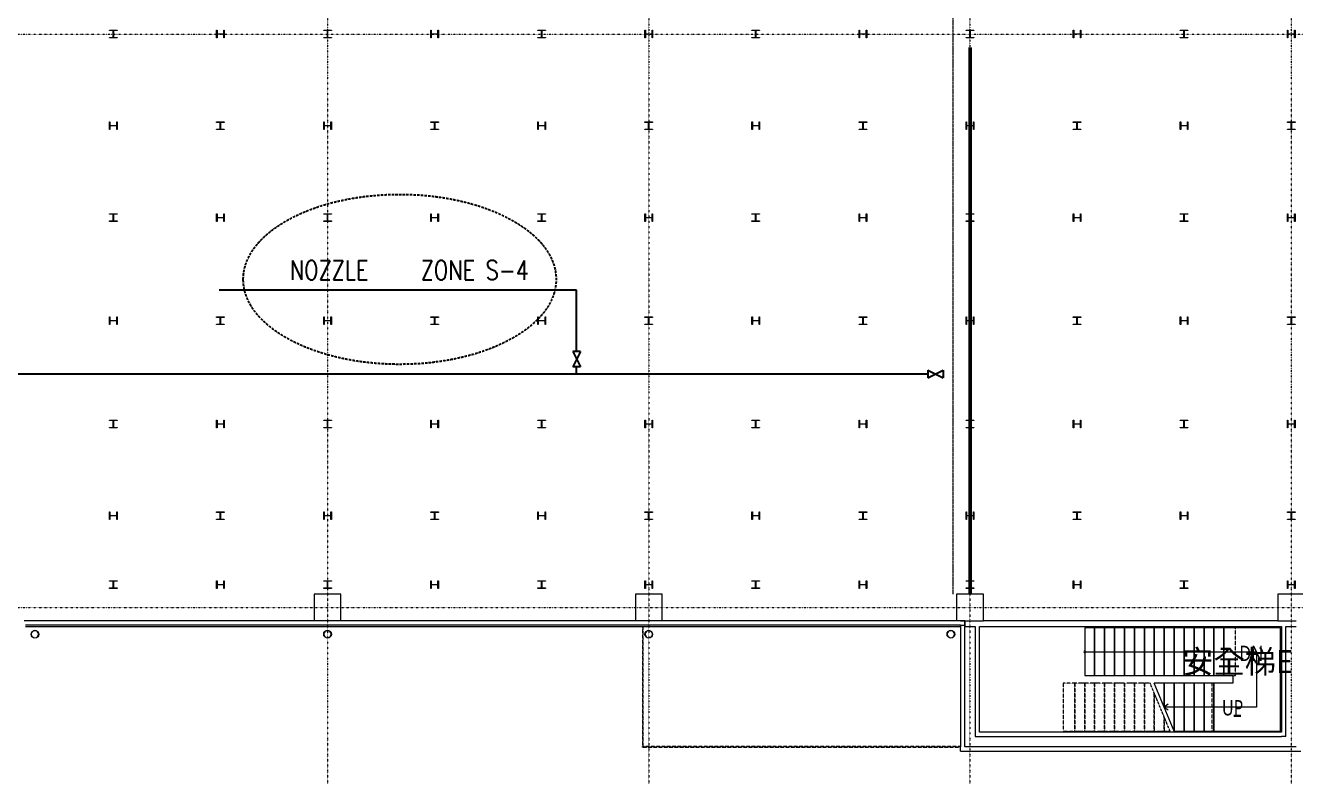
# Model space of a CAD drawing. Extents: x -32000 to 362567, y -29000 to 144214.
# Drawn here: x 151700 to 184915, y -4422 to 15225 of the extents above; entities that cross this region are included whole.
import ezdxf
from ezdxf.enums import TextEntityAlignment as Align

# ---------------------------------------------------------------- set-up
doc = ezdxf.new("R2010")
doc.units = 0
doc.header["$LTSCALE"] = 10
for name, pattern in [('H12PL25$0$HIDDEN', [0.4, 0.3, -0.1]), ('H12PL25$0$JJP_三點線', [0.9, 0.3, -0.15, 0, -0.15, 0, -0.15, 0, -0.15]), ('H12PL25$0$JJP_虛線(退縮線、投影線、地下室範圍、非屬本工程、圖面分區)', [0.45, 0.3, -0.15]), ('H12PL25$0$虛線', [0.846667, 0.423333, -0.423333]), ('XFM1P20-HI FOG-200K$0$HIDDEN', [9.525, 6.35, -3.175])]:
    doc.linetypes.add(name, pattern=pattern)
for name, color, linetype in [('H12PL25$0$A-OBJE-MEP', 252, 'Continuous'), ('H12PL25$0$A-STRS', 252, 'Continuous'), ('H12PL25$0$A-TEXT', 252, 'Continuous'), ('H12PL25$0$A-WALL-EX', 252, 'Continuous'), ('H12PL25$0$A-WALL-IN', 252, 'Continuous'), ('H12PL25$0$A-ZONE', 252, 'Continuous'), ('H12PL25$0$S-COL', 252, 'Continuous'), ('H12PL25$0$S-GRID', 252, 'Continuous'), ('XFDP20$0$A-W-P3_(50K)', 2, 'Continuous'), ('XFM1P20-HI FOG-200K$0$M-CWTR-TEXT', 4, 'Continuous'), ('XFM1P20-HI FOG-200K$0$M-PIPE-CHWR20', 110, 'Continuous'), ('XFM1P20-HI FOG-200K$0$M-PIPE-FITTING', 2, 'Continuous')]:
    doc.layers.add(name, color=color, linetype=linetype)
doc.styles.add('H12PL25$0$Standard', font='', dxfattribs={"width": 0.8})
doc.styles.add('XFM1P20-HI FOG-200K$0$12P7-XCM2P10$0$AA-TXT', font='simplex.shx', dxfattribs={"bigfont": 'china.shx'})
doc.styles.get('H12PL25$0$Standard').set_extended_font_data('Microsoft JhengHei')

# ---------------------------------------------------------------- blocks, each defined once
blk = doc.blocks.new('XFDP20')
at = {"layer": 'XFDP20$0$A-W-P3_(50K)', "ltscale": 0.5}
for p, q in [((176375, 14650), (176375, 350)), ((176425, 14650), (176425, 350))]:
    blk.add_line(p, q, dxfattribs=at)
blk = doc.blocks.new('H12PL25')
at = {"layer": 'H12PL25$0$A-OBJE-MEP', "lineweight": 0, "flags": 128}
for points in [[(152045, -700, 1), (151855, -700, 1)], [(159695, -700, 1), (159505, -700, 1)], [(168095, -700, 1), (167905, -700, 1)], [(175995, -700, 1), (175805, -700, 1)]]:
    blk.add_lwpolyline(points, format="xyb", close=True, dxfattribs=at)
at = {"layer": 'H12PL25$0$A-OBJE-MEP', "lineweight": 0}
for centre in [(151950, -700), (159600, -700), (168000, -700), (175900, -700)]:
    blk.add_circle(centre, 100, dxfattribs=at)
at = {"layer": 'H12PL25$0$A-STRS', "lineweight": 0}
for p, q in [((179400, -530), (179400, -1780)), ((183040, -530), (179400, -530)), ((179400, -530), (179400, -1780)), ((179660, -530), (179400, -530)), ((179660, -530), (179660, -1780)), ((179660, -1780), (179660, -530)), ((179660, -530), (179660, -1780)), ((179920, -530), (179660, -530)), ((179920, -530), (179920, -1780)), ((179920, -1780), (179920, -530)), ((179920, -530), (179920, -1780)), ((180180, -530), (179920, -530)), ((180180, -530), (180180, -1780)), ((180180, -1780), (180180, -530)), ((180180, -530), (180180, -1780)), ((180440, -530), (180180, -530)), ((180440, -530), (180440, -1780)), ((180440, -1780), (180440, -530)), ((180440, -530), (180440, -1780)), ((180700, -530), (180440, -530)), ((180700, -530), (180700, -1780)), ((180700, -1780), (180700, -530)), ((180700, -530), (180700, -1780)), ((180960, -530), (180700, -530)), ((180960, -530), (180960, -1780)), ((180960, -1780), (180960, -530)), ((180960, -530), (180960, -1780)), ((181220, -530), (180960, -530)), ((181220, -530), (181220, -1780)), ((181220, -1780), (181220, -530)), ((181220, -530), (181220, -1780)), ((181480, -530), (181220, -530)), ((181480, -530), (181480, -1780)), ((181480, -1780), (181480, -530)), ((181480, -530), (181480, -1780)), ((181740, -530), (181480, -530)), ((181740, -530), (181740, -1780)), ((181740, -1780), (181740, -530)), ((181740, -530), (181740, -1780)), ((182000, -530), (181740, -530)), ((182000, -530), (182000, -1780)), ((182000, -1780), (182000, -530)), ((182000, -530), (182000, -1780)), ((182260, -530), (182000, -530)), ((182260, -530), (182260, -1780)), ((182260, -1780), (182260, -530)), ((182260, -530), (182260, -1780)), ((182520, -530), (182260, -530)), ((182520, -530), (182520, -1780)), ((182520, -1780), (182520, -530)), ((182520, -530), (182520, -1780)), ((182780, -530), (182520, -530)), ((182780, -530), (182780, -1780)), ((182780, -1780), (182780, -530)), ((182780, -530), (182780, -1780)), ((183040, -530), (182780, -530)), ((183346.68, -530), (183040, -530)), ((183040, -530), (183040, -1780)), ((183040, -530), (183040, -1780)), ((183040, -530), (183040, -1780)), ((183040, -1780), (183040, -530)), ((184520, -530), (183040, -530)), ((183040, -530), (183040, -1780)), ((184520, -530), (183346.68, -530)), ((184520, -3230), (184520, -530)), ((184520, -3230), (184520, -530)), ((179400, -1155), (179660, -1155)), ((179660, -1155), (183040, -1155)), ((183040, -1155), (183895, -1155)), ((183895, -1155), (183895, -2605)), ((179400, -1780), (183040, -1780)), ((179400, -1780), (179660, -1780)), ((179660, -1780), (179920, -1780)), ((179920, -1780), (180180, -1780)), ((180180, -1780), (180440, -1780)), ((180440, -1780), (180700, -1780)), ((180700, -1780), (180960, -1780)), ((180960, -1780), (181220, -1780)), ((181220, -1780), (181480, -1780)), ((182780, -1980), (181220, -1980)), ((181480, -1980), (181220, -1980)), ((181740, -3230), (181220, -1980)), ((181480, -1780), (181740, -1780)), ((181480, -2605), (181480, -1980)), ((181740, -1980), (181480, -1980)), ((181480, -1980), (181480, -2605)), ((181480, -2605), (181480, -1980)), ((181740, -1780), (182000, -1780)), ((181740, -3230), (181740, -1980)), ((182000, -1980), (181740, -1980)), ((181740, -1980), (181740, -3230)), ((181740, -3230), (181740, -1980)), ((182000, -1780), (182260, -1780)), ((182000, -3230), (182000, -1980)), ((182260, -1980), (182000, -1980)), ((182000, -1980), (182000, -3230)), ((182000, -3230), (182000, -1980)), ((182260, -1780), (182520, -1780)), ((182260, -3230), (182260, -1980)), ((182520, -1980), (182260, -1980)), ((182260, -1980), (182260, -3230)), ((182260, -3230), (182260, -1980)), ((182520, -1780), (182780, -1780)), ((182520, -3230), (182520, -1980)), ((182780, -1980), (182520, -1980)), ((182520, -1980), (182520, -3230)), ((182520, -3230), (182520, -1980)), ((182780, -1780), (183040, -1780)), ((183270, -1980), (182780, -1980)), ((182780, -3230), (182780, -1980)), ((182780, -3230), (182780, -1980)), ((183270, -1980), (182780, -1980)), ((182780, -1980), (182780, -3230)), ((182780, -3230), (182780, -1980)), ((183040, -1780), (183270, -1780)), ((183040, -1780), (183270, -1780)), ((183270, -1780), (183270, -1980)), ((183270, -1780), (183270, -1980)), ((181580, -2530), (181480, -2605)), ((182780, -2605), (181480, -2605)), ((181480, -2605), (181580, -2680)), ((183895, -2605), (182780, -2605)), ((181740, -3230), (182780, -3230)), ((181740, -3230), (182000, -3230)), ((182000, -3230), (182260, -3230)), ((182260, -3230), (182520, -3230)), ((182520, -3230), (182780, -3230)), ((182780, -3230), (184520, -3230)), ((182780, -3230), (184520, -3230))]:
    blk.add_line(p, q, dxfattribs=at)
at = {"layer": 'H12PL25$0$A-STRS', "linetype": 'H12PL25$0$JJP_虛線(退縮線、投影線、地下室範圍、非屬本工程、圖面分區)', "lineweight": 0}
for p, q in [((179664.35, -1780), (179664.35, -530)), ((183346.68, -1780), (183346.68, -530)), ((179140, -1980), (178833.32, -1980)), ((178833.32, -1980), (178833.32, -3230)), ((179140, -3230), (179140, -1980)), ((179400, -1980), (179140, -1980)), ((179140, -1980), (179140, -3230)), ((179400, -3230), (179400, -1980)), ((179660, -1980), (179400, -1980)), ((179400, -1980), (179400, -3230)), ((179400, -3230), (179400, -1980)), ((179660, -3230), (179660, -1980)), ((179920, -1980), (179660, -1980)), ((179660, -1980), (179660, -3230)), ((179660, -3230), (179660, -1980)), ((179920, -3230), (179920, -1980)), ((180180, -1980), (179920, -1980)), ((179920, -1980), (179920, -3230)), ((179920, -3230), (179920, -1980)), ((180180, -3230), (180180, -1980)), ((180440, -1980), (180180, -1980)), ((180180, -1980), (180180, -3230)), ((180180, -3230), (180180, -1980)), ((180440, -3230), (180440, -1980)), ((180700, -1980), (180440, -1980)), ((180440, -1980), (180440, -3230)), ((180440, -3230), (180440, -1980)), ((180700, -3230), (180700, -1980)), ((180960, -1980), (180700, -1980)), ((180700, -1980), (180700, -3230)), ((180700, -3230), (180700, -1980)), ((180960, -3230), (180960, -1980)), ((181111.69, -1980), (180960, -1980)), ((180960, -1980), (180960, -3230)), ((180960, -3230), (180960, -1980)), ((181631.69, -3230), (181111.69, -1980)), ((182733.32, -3230), (182733.32, -1980)), ((183270, -1780), (183346.68, -1780)), ((181220, -3230), (181220, -2240.36)), ((181220, -2240.36), (181220, -3230)), ((181220, -3230), (181220, -2240.36)), ((181480, -3230), (181480, -2865.36)), ((181480, -2865.36), (181480, -3230)), ((181480, -3230), (181480, -2865.36)), ((178833.32, -3230), (179140, -3230)), ((179140, -3230), (179400, -3230)), ((179400, -3230), (179660, -3230)), ((179660, -3230), (179920, -3230)), ((179920, -3230), (180180, -3230)), ((180180, -3230), (180440, -3230)), ((180440, -3230), (180700, -3230)), ((180700, -3230), (180960, -3230)), ((180960, -3230), (181220, -3230)), ((181220, -3230), (181480, -3230)), ((181480, -3230), (181631.69, -3230))]:
    blk.add_line(p, q, dxfattribs=at)
at = {"layer": 'H12PL25$0$A-STRS', "linetype": 'H12PL25$0$虛線', "lineweight": 0}
for p, q in [((181111.69, -1980), (179140, -1980)), ((179140, -3230), (181631.69, -3230))]:
    blk.add_line(p, q, dxfattribs=at)
at = {"layer": 'H12PL25$0$A-STRS', "lineweight": 0, "flags": 128}
blk.add_lwpolyline([(179400, -1180, 1), (179400, -1130, 1)], format="xyb", close=True, dxfattribs=at)
at = {"layer": 'H12PL25$0$A-WALL-EX', "lineweight": 0}
for p, q in [((176150, -465), (151700, -465)), ((176270, -350), (176150, -350)), ((176270, -350), (176150, -350)), ((176150, -465), (176270, -465)), ((176150, -465), (176270, -465)), ((176270, -465), (176270, -350))]:
    blk.add_line(p, q, dxfattribs=at)
at = {"layer": 'H12PL25$0$A-WALL-EX', "lineweight": 0, "flags": 128}
for points in [[(176150, -350), (151665, -350)], [(151700, -500), (167838, -500)], [(151700, -500), (176150, -500)], [(151700, -500), (176150, -500)], [(151700, -500), (176150, -500)], [(176150, -350), (176270, -350)], [(176150, -500), (176150, -465)], [(176150, -465), (176150, -3640)], [(176270, -3640), (176270, -350)], [(176150, -3760), (176150, -3640)], [(184930, -3640), (176270, -3640)], [(176150, -3760), (185050, -3760)]]:
    blk.add_lwpolyline(points, dxfattribs=at)
at = {"layer": 'H12PL25$0$A-WALL-EX', "linetype": 'H12PL25$0$JJP_虛線(退縮線、投影線、地下室範圍、非屬本工程、圖面分區)', "lineweight": 0, "flags": 128}
for points in [[(167838, -500), (167850, -500)], [(167838, -500), (167838, -3638)], [(167850, -3638), (167850, -500)], [(167838, -3650), (167838, -3638)], [(167838, -3650), (176150, -3650)], [(176150, -3638), (167850, -3638)], [(176150, -3650), (176150, -3638)]]:
    blk.add_lwpolyline(points, dxfattribs=at)
at = {"layer": 'H12PL25$0$A-WALL-IN', "lineweight": 0, "flags": 128}
for points in [[(176270, -350), (176270, -500)], [(176270, -500), (176537, -500)], [(176537, -500), (176537, -3372.5)], [(176650, -3259.5), (176650, -500)], [(176650, -500), (184549.5, -500)], [(184450, -350), (176750, -350)], [(184549.5, -500), (184549.5, -3259.5)], [(184662.5, -3372.5), (184662.5, -500)], [(184662.5, -500), (184930, -500)], [(184549.5, -3259.5), (176650, -3259.5)], [(176537, -3372.5), (176650, -3372.5)], [(176650, -3372.5), (184549.5, -3372.5)], [(184662.5, -3372.5), (184549.5, -3372.5)]]:
    blk.add_lwpolyline(points, dxfattribs=at)
at = {"layer": 'H12PL25$0$A-ZONE', "linetype": 'H12PL25$0$HIDDEN', "lineweight": 0}
blk.add_lwpolyline([(175950, 86290), (175950, 350)], dxfattribs=at)
at = {"layer": 'H12PL25$0$S-COL', "lineweight": 0, "flags": 128}
for points in [[(153900, 14900), (153900, 14912), (153983, 14912, 0.41421356), (153996, 14925), (153996, 15075, 0.41421356), (153983, 15088), (153900, 15088), (153900, 15100), (154100, 15100), (154100, 15088), (154017, 15088, 0.41421356), (154004, 15075), (154004, 14925, 0.41421356), (154017, 14912), (154100, 14912), (154100, 14900)], [(156700, 15100), (156712, 15100), (156712, 15017, 0.41421356), (156725, 15004), (156875, 15004, 0.41421356), (156888, 15017), (156888, 15100), (156900, 15100), (156900, 14900), (156888, 14900), (156888, 14983, 0.41421356), (156875, 14996), (156725, 14996, 0.41421356), (156712, 14983), (156712, 14900), (156700, 14900)], [(159500, 14900), (159500, 14912), (159583, 14912, 0.41421356), (159596, 14925), (159596, 15075, 0.41421356), (159583, 15088), (159500, 15088), (159500, 15100), (159700, 15100), (159700, 15088), (159617, 15088, 0.41421356), (159604, 15075), (159604, 14925, 0.41421356), (159617, 14912), (159700, 14912), (159700, 14900)], [(162300, 15100), (162312, 15100), (162312, 15017, 0.41421356), (162325, 15004), (162475, 15004, 0.41421356), (162488, 15017), (162488, 15100), (162500, 15100), (162500, 14900), (162488, 14900), (162488, 14983, 0.41421356), (162475, 14996), (162325, 14996, 0.41421356), (162312, 14983), (162312, 14900), (162300, 14900)], [(165100, 14900), (165100, 14912), (165183, 14912, 0.41421356), (165196, 14925), (165196, 15075, 0.41421356), (165183, 15088), (165100, 15088), (165100, 15100), (165300, 15100), (165300, 15088), (165217, 15088, 0.41421356), (165204, 15075), (165204, 14925, 0.41421356), (165217, 14912), (165300, 14912), (165300, 14900)], [(167900, 15100), (167912, 15100), (167912, 15017, 0.41421356), (167925, 15004), (168075, 15004, 0.41421356), (168088, 15017), (168088, 15100), (168100, 15100), (168100, 14900), (168088, 14900), (168088, 14983, 0.41421356), (168075, 14996), (167925, 14996, 0.41421356), (167912, 14983), (167912, 14900), (167900, 14900)], [(170700, 14900), (170700, 14912), (170783, 14912, 0.41421356), (170796, 14925), (170796, 15075, 0.41421356), (170783, 15088), (170700, 15088), (170700, 15100), (170900, 15100), (170900, 15088), (170817, 15088, 0.41421356), (170804, 15075), (170804, 14925, 0.41421356), (170817, 14912), (170900, 14912), (170900, 14900)], [(173500, 15100), (173512, 15100), (173512, 15017, 0.41421356), (173525, 15004), (173675, 15004, 0.41421356), (173688, 15017), (173688, 15100), (173700, 15100), (173700, 14900), (173688, 14900), (173688, 14983, 0.41421356), (173675, 14996), (173525, 14996, 0.41421356), (173512, 14983), (173512, 14900), (173500, 14900)], [(176300, 14900), (176300, 14912), (176383, 14912, 0.41421356), (176396, 14925), (176396, 15075, 0.41421356), (176383, 15088), (176300, 15088), (176300, 15100), (176500, 15100), (176500, 15088), (176417, 15088, 0.41421356), (176404, 15075), (176404, 14925, 0.41421356), (176417, 14912), (176500, 14912), (176500, 14900)], [(179100, 15100), (179112, 15100), (179112, 15017, 0.41421356), (179125, 15004), (179275, 15004, 0.41421356), (179288, 15017), (179288, 15100), (179300, 15100), (179300, 14900), (179288, 14900), (179288, 14983, 0.41421356), (179275, 14996), (179125, 14996, 0.41421356), (179112, 14983), (179112, 14900), (179100, 14900)], [(181900, 14900), (181900, 14912), (181983, 14912, 0.41421356), (181996, 14925), (181996, 15075, 0.41421356), (181983, 15088), (181900, 15088), (181900, 15100), (182100, 15100), (182100, 15088), (182017, 15088, 0.41421356), (182004, 15075), (182004, 14925, 0.41421356), (182017, 14912), (182100, 14912), (182100, 14900)], [(184700, 15100), (184712, 15100), (184712, 15017, 0.41421356), (184725, 15004), (184875, 15004, 0.41421356), (184888, 15017), (184888, 15100), (184900, 15100), (184900, 14900), (184888, 14900), (184888, 14983, 0.41421356), (184875, 14996), (184725, 14996, 0.41421356), (184712, 14983), (184712, 14900), (184700, 14900)], [(153900, 12700), (153912, 12700), (153912, 12617, 0.41421356), (153925, 12604), (154075, 12604, 0.41421356), (154088, 12617), (154088, 12700), (154100, 12700), (154100, 12500), (154088, 12500), (154088, 12583, 0.41421356), (154075, 12596), (153925, 12596, 0.41421356), (153912, 12583), (153912, 12500), (153900, 12500)], [(156700, 12500), (156700, 12512), (156783, 12512, 0.41421356), (156796, 12525), (156796, 12675, 0.41421356), (156783, 12688), (156700, 12688), (156700, 12700), (156900, 12700), (156900, 12688), (156817, 12688, 0.41421356), (156804, 12675), (156804, 12525, 0.41421356), (156817, 12512), (156900, 12512), (156900, 12500)], [(159500, 12700), (159512, 12700), (159512, 12617, 0.41421356), (159525, 12604), (159675, 12604, 0.41421356), (159688, 12617), (159688, 12700), (159700, 12700), (159700, 12500), (159688, 12500), (159688, 12583, 0.41421356), (159675, 12596), (159525, 12596, 0.41421356), (159512, 12583), (159512, 12500), (159500, 12500)], [(162300, 12500), (162300, 12512), (162383, 12512, 0.41421356), (162396, 12525), (162396, 12675, 0.41421356), (162383, 12688), (162300, 12688), (162300, 12700), (162500, 12700), (162500, 12688), (162417, 12688, 0.41421356), (162404, 12675), (162404, 12525, 0.41421356), (162417, 12512), (162500, 12512), (162500, 12500)], [(165100, 12700), (165112, 12700), (165112, 12617, 0.41421356), (165125, 12604), (165275, 12604, 0.41421356), (165288, 12617), (165288, 12700), (165300, 12700), (165300, 12500), (165288, 12500), (165288, 12583, 0.41421356), (165275, 12596), (165125, 12596, 0.41421356), (165112, 12583), (165112, 12500), (165100, 12500)], [(167900, 12500), (167900, 12512), (167983, 12512, 0.41421356), (167996, 12525), (167996, 12675, 0.41421356), (167983, 12688), (167900, 12688), (167900, 12700), (168100, 12700), (168100, 12688), (168017, 12688, 0.41421356), (168004, 12675), (168004, 12525, 0.41421356), (168017, 12512), (168100, 12512), (168100, 12500)], [(170700, 12700), (170712, 12700), (170712, 12617, 0.41421356), (170725, 12604), (170875, 12604, 0.41421356), (170888, 12617), (170888, 12700), (170900, 12700), (170900, 12500), (170888, 12500), (170888, 12583, 0.41421356), (170875, 12596), (170725, 12596, 0.41421356), (170712, 12583), (170712, 12500), (170700, 12500)], [(173500, 12500), (173500, 12512), (173583, 12512, 0.41421356), (173596, 12525), (173596, 12675, 0.41421356), (173583, 12688), (173500, 12688), (173500, 12700), (173700, 12700), (173700, 12688), (173617, 12688, 0.41421356), (173604, 12675), (173604, 12525, 0.41421356), (173617, 12512), (173700, 12512), (173700, 12500)], [(176300, 12700), (176312, 12700), (176312, 12617, 0.41421356), (176325, 12604), (176475, 12604, 0.41421356), (176488, 12617), (176488, 12700), (176500, 12700), (176500, 12500), (176488, 12500), (176488, 12583, 0.41421356), (176475, 12596), (176325, 12596, 0.41421356), (176312, 12583), (176312, 12500), (176300, 12500)], [(179100, 12500), (179100, 12512), (179183, 12512, 0.41421356), (179196, 12525), (179196, 12675, 0.41421356), (179183, 12688), (179100, 12688), (179100, 12700), (179300, 12700), (179300, 12688), (179217, 12688, 0.41421356), (179204, 12675), (179204, 12525, 0.41421356), (179217, 12512), (179300, 12512), (179300, 12500)], [(181900, 12700), (181912, 12700), (181912, 12617, 0.41421356), (181925, 12604), (182075, 12604, 0.41421356), (182088, 12617), (182088, 12700), (182100, 12700), (182100, 12500), (182088, 12500), (182088, 12583, 0.41421356), (182075, 12596), (181925, 12596, 0.41421356), (181912, 12583), (181912, 12500), (181900, 12500)], [(184700, 12500), (184700, 12512), (184783, 12512, 0.41421356), (184796, 12525), (184796, 12675, 0.41421356), (184783, 12688), (184700, 12688), (184700, 12700), (184900, 12700), (184900, 12688), (184817, 12688, 0.41421356), (184804, 12675), (184804, 12525, 0.41421356), (184817, 12512), (184900, 12512), (184900, 12500)], [(153900, 10100), (153900, 10112), (153983, 10112, 0.41421356), (153996, 10125), (153996, 10275, 0.41421356), (153983, 10288), (153900, 10288), (153900, 10300), (154100, 10300), (154100, 10288), (154017, 10288, 0.41421356), (154004, 10275), (154004, 10125, 0.41421356), (154017, 10112), (154100, 10112), (154100, 10100)], [(156700, 10300), (156712, 10300), (156712, 10217, 0.41421356), (156725, 10204), (156875, 10204, 0.41421356), (156888, 10217), (156888, 10300), (156900, 10300), (156900, 10100), (156888, 10100), (156888, 10183, 0.41421356), (156875, 10196), (156725, 10196, 0.41421356), (156712, 10183), (156712, 10100), (156700, 10100)], [(159500, 10100), (159500, 10112), (159583, 10112, 0.41421356), (159596, 10125), (159596, 10275, 0.41421356), (159583, 10288), (159500, 10288), (159500, 10300), (159700, 10300), (159700, 10288), (159617, 10288, 0.41421356), (159604, 10275), (159604, 10125, 0.41421356), (159617, 10112), (159700, 10112), (159700, 10100)], [(162300, 10300), (162312, 10300), (162312, 10217, 0.41421356), (162325, 10204), (162475, 10204, 0.41421356), (162488, 10217), (162488, 10300), (162500, 10300), (162500, 10100), (162488, 10100), (162488, 10183, 0.41421356), (162475, 10196), (162325, 10196, 0.41421356), (162312, 10183), (162312, 10100), (162300, 10100)], [(165100, 10100), (165100, 10112), (165183, 10112, 0.41421356), (165196, 10125), (165196, 10275, 0.41421356), (165183, 10288), (165100, 10288), (165100, 10300), (165300, 10300), (165300, 10288), (165217, 10288, 0.41421356), (165204, 10275), (165204, 10125, 0.41421356), (165217, 10112), (165300, 10112), (165300, 10100)], [(167900, 10300), (167912, 10300), (167912, 10217, 0.41421356), (167925, 10204), (168075, 10204, 0.41421356), (168088, 10217), (168088, 10300), (168100, 10300), (168100, 10100), (168088, 10100), (168088, 10183, 0.41421356), (168075, 10196), (167925, 10196, 0.41421356), (167912, 10183), (167912, 10100), (167900, 10100)], [(170700, 10100), (170700, 10112), (170783, 10112, 0.41421356), (170796, 10125), (170796, 10275, 0.41421356), (170783, 10288), (170700, 10288), (170700, 10300), (170900, 10300), (170900, 10288), (170817, 10288, 0.41421356), (170804, 10275), (170804, 10125, 0.41421356), (170817, 10112), (170900, 10112), (170900, 10100)], [(173500, 10300), (173512, 10300), (173512, 10217, 0.41421356), (173525, 10204), (173675, 10204, 0.41421356), (173688, 10217), (173688, 10300), (173700, 10300), (173700, 10100), (173688, 10100), (173688, 10183, 0.41421356), (173675, 10196), (173525, 10196, 0.41421356), (173512, 10183), (173512, 10100), (173500, 10100)], [(176300, 10100), (176300, 10112), (176383, 10112, 0.41421356), (176396, 10125), (176396, 10275, 0.41421356), (176383, 10288), (176300, 10288), (176300, 10300), (176500, 10300), (176500, 10288), (176417, 10288, 0.41421356), (176404, 10275), (176404, 10125, 0.41421356), (176417, 10112), (176500, 10112), (176500, 10100)], [(179100, 10300), (179112, 10300), (179112, 10217, 0.41421356), (179125, 10204), (179275, 10204, 0.41421356), (179288, 10217), (179288, 10300), (179300, 10300), (179300, 10100), (179288, 10100), (179288, 10183, 0.41421356), (179275, 10196), (179125, 10196, 0.41421356), (179112, 10183), (179112, 10100), (179100, 10100)], [(181900, 10100), (181900, 10112), (181983, 10112, 0.41421356), (181996, 10125), (181996, 10275, 0.41421356), (181983, 10288), (181900, 10288), (181900, 10300), (182100, 10300), (182100, 10288), (182017, 10288, 0.41421356), (182004, 10275), (182004, 10125, 0.41421356), (182017, 10112), (182100, 10112), (182100, 10100)], [(184700, 10300), (184712, 10300), (184712, 10217, 0.41421356), (184725, 10204), (184875, 10204, 0.41421356), (184888, 10217), (184888, 10300), (184900, 10300), (184900, 10100), (184888, 10100), (184888, 10183, 0.41421356), (184875, 10196), (184725, 10196, 0.41421356), (184712, 10183), (184712, 10100), (184700, 10100)], [(153900, 7600), (153912, 7600), (153912, 7517, 0.41421356), (153925, 7504), (154075, 7504, 0.41421356), (154088, 7517), (154088, 7600), (154100, 7600), (154100, 7400), (154088, 7400), (154088, 7483, 0.41421356), (154075, 7496), (153925, 7496, 0.41421356), (153912, 7483), (153912, 7400), (153900, 7400)], [(156700, 7400), (156700, 7412), (156783, 7412, 0.41421356), (156796, 7425), (156796, 7575, 0.41421356), (156783, 7588), (156700, 7588), (156700, 7600), (156900, 7600), (156900, 7588), (156817, 7588, 0.41421356), (156804, 7575), (156804, 7425, 0.41421356), (156817, 7412), (156900, 7412), (156900, 7400)], [(159500, 7600), (159512, 7600), (159512, 7517, 0.41421356), (159525, 7504), (159675, 7504, 0.41421356), (159688, 7517), (159688, 7600), (159700, 7600), (159700, 7400), (159688, 7400), (159688, 7483, 0.41421356), (159675, 7496), (159525, 7496, 0.41421356), (159512, 7483), (159512, 7400), (159500, 7400)], [(162300, 7400), (162300, 7412), (162383, 7412, 0.41421356), (162396, 7425), (162396, 7575, 0.41421356), (162383, 7588), (162300, 7588), (162300, 7600), (162500, 7600), (162500, 7588), (162417, 7588, 0.41421356), (162404, 7575), (162404, 7425, 0.41421356), (162417, 7412), (162500, 7412), (162500, 7400)], [(165100, 7600), (165112, 7600), (165112, 7517, 0.41421356), (165125, 7504), (165275, 7504, 0.41421356), (165288, 7517), (165288, 7600), (165300, 7600), (165300, 7400), (165288, 7400), (165288, 7483, 0.41421356), (165275, 7496), (165125, 7496, 0.41421356), (165112, 7483), (165112, 7400), (165100, 7400)], [(167900, 7400), (167900, 7412), (167983, 7412, 0.41421356), (167996, 7425), (167996, 7575, 0.41421356), (167983, 7588), (167900, 7588), (167900, 7600), (168100, 7600), (168100, 7588), (168017, 7588, 0.41421356), (168004, 7575), (168004, 7425, 0.41421356), (168017, 7412), (168100, 7412), (168100, 7400)], [(170700, 7600), (170712, 7600), (170712, 7517, 0.41421356), (170725, 7504), (170875, 7504, 0.41421356), (170888, 7517), (170888, 7600), (170900, 7600), (170900, 7400), (170888, 7400), (170888, 7483, 0.41421356), (170875, 7496), (170725, 7496, 0.41421356), (170712, 7483), (170712, 7400), (170700, 7400)], [(173500, 7400), (173500, 7412), (173583, 7412, 0.41421356), (173596, 7425), (173596, 7575, 0.41421356), (173583, 7588), (173500, 7588), (173500, 7600), (173700, 7600), (173700, 7588), (173617, 7588, 0.41421356), (173604, 7575), (173604, 7425, 0.41421356), (173617, 7412), (173700, 7412), (173700, 7400)], [(176300, 7600), (176312, 7600), (176312, 7517, 0.41421356), (176325, 7504), (176475, 7504, 0.41421356), (176488, 7517), (176488, 7600), (176500, 7600), (176500, 7400), (176488, 7400), (176488, 7483, 0.41421356), (176475, 7496), (176325, 7496, 0.41421356), (176312, 7483), (176312, 7400), (176300, 7400)], [(179100, 7400), (179100, 7412), (179183, 7412, 0.41421356), (179196, 7425), (179196, 7575, 0.41421356), (179183, 7588), (179100, 7588), (179100, 7600), (179300, 7600), (179300, 7588), (179217, 7588, 0.41421356), (179204, 7575), (179204, 7425, 0.41421356), (179217, 7412), (179300, 7412), (179300, 7400)], [(181900, 7600), (181912, 7600), (181912, 7517, 0.41421356), (181925, 7504), (182075, 7504, 0.41421356), (182088, 7517), (182088, 7600), (182100, 7600), (182100, 7400), (182088, 7400), (182088, 7483, 0.41421356), (182075, 7496), (181925, 7496, 0.41421356), (181912, 7483), (181912, 7400), (181900, 7400)], [(184700, 7400), (184700, 7412), (184783, 7412, 0.41421356), (184796, 7425), (184796, 7575, 0.41421356), (184783, 7588), (184700, 7588), (184700, 7600), (184900, 7600), (184900, 7588), (184817, 7588, 0.41421356), (184804, 7575), (184804, 7425, 0.41421356), (184817, 7412), (184900, 7412), (184900, 7400)], [(153900, 4700), (153900, 4712), (153983, 4712, 0.41421356), (153996, 4725), (153996, 4875, 0.41421356), (153983, 4888), (153900, 4888), (153900, 4900), (154100, 4900), (154100, 4888), (154017, 4888, 0.41421356), (154004, 4875), (154004, 4725, 0.41421356), (154017, 4712), (154100, 4712), (154100, 4700)], [(156700, 4900), (156712, 4900), (156712, 4817, 0.41421356), (156725, 4804), (156875, 4804, 0.41421356), (156888, 4817), (156888, 4900), (156900, 4900), (156900, 4700), (156888, 4700), (156888, 4783, 0.41421356), (156875, 4796), (156725, 4796, 0.41421356), (156712, 4783), (156712, 4700), (156700, 4700)], [(159500, 4700), (159500, 4712), (159583, 4712, 0.41421356), (159596, 4725), (159596, 4875, 0.41421356), (159583, 4888), (159500, 4888), (159500, 4900), (159700, 4900), (159700, 4888), (159617, 4888, 0.41421356), (159604, 4875), (159604, 4725, 0.41421356), (159617, 4712), (159700, 4712), (159700, 4700)], [(162300, 4900), (162312, 4900), (162312, 4817, 0.41421356), (162325, 4804), (162475, 4804, 0.41421356), (162488, 4817), (162488, 4900), (162500, 4900), (162500, 4700), (162488, 4700), (162488, 4783, 0.41421356), (162475, 4796), (162325, 4796, 0.41421356), (162312, 4783), (162312, 4700), (162300, 4700)], [(165100, 4700), (165100, 4712), (165183, 4712, 0.41421356), (165196, 4725), (165196, 4875, 0.41421356), (165183, 4888), (165100, 4888), (165100, 4900), (165300, 4900), (165300, 4888), (165217, 4888, 0.41421356), (165204, 4875), (165204, 4725, 0.41421356), (165217, 4712), (165300, 4712), (165300, 4700)], [(167900, 4900), (167912, 4900), (167912, 4817, 0.41421356), (167925, 4804), (168075, 4804, 0.41421356), (168088, 4817), (168088, 4900), (168100, 4900), (168100, 4700), (168088, 4700), (168088, 4783, 0.41421356), (168075, 4796), (167925, 4796, 0.41421356), (167912, 4783), (167912, 4700), (167900, 4700)], [(170700, 4700), (170700, 4712), (170783, 4712, 0.41421356), (170796, 4725), (170796, 4875, 0.41421356), (170783, 4888), (170700, 4888), (170700, 4900), (170900, 4900), (170900, 4888), (170817, 4888, 0.41421356), (170804, 4875), (170804, 4725, 0.41421356), (170817, 4712), (170900, 4712), (170900, 4700)], [(173500, 4900), (173512, 4900), (173512, 4817, 0.41421356), (173525, 4804), (173675, 4804, 0.41421356), (173688, 4817), (173688, 4900), (173700, 4900), (173700, 4700), (173688, 4700), (173688, 4783, 0.41421356), (173675, 4796), (173525, 4796, 0.41421356), (173512, 4783), (173512, 4700), (173500, 4700)], [(176300, 4700), (176300, 4712), (176383, 4712, 0.41421356), (176396, 4725), (176396, 4875, 0.41421356), (176383, 4888), (176300, 4888), (176300, 4900), (176500, 4900), (176500, 4888), (176417, 4888, 0.41421356), (176404, 4875), (176404, 4725, 0.41421356), (176417, 4712), (176500, 4712), (176500, 4700)], [(179100, 4900), (179112, 4900), (179112, 4817, 0.41421356), (179125, 4804), (179275, 4804, 0.41421356), (179288, 4817), (179288, 4900), (179300, 4900), (179300, 4700), (179288, 4700), (179288, 4783, 0.41421356), (179275, 4796), (179125, 4796, 0.41421356), (179112, 4783), (179112, 4700), (179100, 4700)], [(181900, 4700), (181900, 4712), (181983, 4712, 0.41421356), (181996, 4725), (181996, 4875, 0.41421356), (181983, 4888), (181900, 4888), (181900, 4900), (182100, 4900), (182100, 4888), (182017, 4888, 0.41421356), (182004, 4875), (182004, 4725, 0.41421356), (182017, 4712), (182100, 4712), (182100, 4700)], [(184700, 4900), (184712, 4900), (184712, 4817, 0.41421356), (184725, 4804), (184875, 4804, 0.41421356), (184888, 4817), (184888, 4900), (184900, 4900), (184900, 4700), (184888, 4700), (184888, 4783, 0.41421356), (184875, 4796), (184725, 4796, 0.41421356), (184712, 4783), (184712, 4700), (184700, 4700)], [(153900, 2500), (153912, 2500), (153912, 2417, 0.41421356), (153925, 2404), (154075, 2404, 0.41421356), (154088, 2417), (154088, 2500), (154100, 2500), (154100, 2300), (154088, 2300), (154088, 2383, 0.41421356), (154075, 2396), (153925, 2396, 0.41421356), (153912, 2383), (153912, 2300), (153900, 2300)], [(156700, 2300), (156700, 2312), (156783, 2312, 0.41421356), (156796, 2325), (156796, 2475, 0.41421356), (156783, 2488), (156700, 2488), (156700, 2500), (156900, 2500), (156900, 2488), (156817, 2488, 0.41421356), (156804, 2475), (156804, 2325, 0.41421356), (156817, 2312), (156900, 2312), (156900, 2300)], [(159500, 2500), (159512, 2500), (159512, 2417, 0.41421356), (159525, 2404), (159675, 2404, 0.41421356), (159688, 2417), (159688, 2500), (159700, 2500), (159700, 2300), (159688, 2300), (159688, 2383, 0.41421356), (159675, 2396), (159525, 2396, 0.41421356), (159512, 2383), (159512, 2300), (159500, 2300)], [(162300, 2300), (162300, 2312), (162383, 2312, 0.41421356), (162396, 2325), (162396, 2475, 0.41421356), (162383, 2488), (162300, 2488), (162300, 2500), (162500, 2500), (162500, 2488), (162417, 2488, 0.41421356), (162404, 2475), (162404, 2325, 0.41421356), (162417, 2312), (162500, 2312), (162500, 2300)], [(165100, 2500), (165112, 2500), (165112, 2417, 0.41421356), (165125, 2404), (165275, 2404, 0.41421356), (165288, 2417), (165288, 2500), (165300, 2500), (165300, 2300), (165288, 2300), (165288, 2383, 0.41421356), (165275, 2396), (165125, 2396, 0.41421356), (165112, 2383), (165112, 2300), (165100, 2300)], [(167900, 2300), (167900, 2312), (167983, 2312, 0.41421356), (167996, 2325), (167996, 2475, 0.41421356), (167983, 2488), (167900, 2488), (167900, 2500), (168100, 2500), (168100, 2488), (168017, 2488, 0.41421356), (168004, 2475), (168004, 2325, 0.41421356), (168017, 2312), (168100, 2312), (168100, 2300)], [(170700, 2500), (170712, 2500), (170712, 2417, 0.41421356), (170725, 2404), (170875, 2404, 0.41421356), (170888, 2417), (170888, 2500), (170900, 2500), (170900, 2300), (170888, 2300), (170888, 2383, 0.41421356), (170875, 2396), (170725, 2396, 0.41421356), (170712, 2383), (170712, 2300), (170700, 2300)], [(173500, 2300), (173500, 2312), (173583, 2312, 0.41421356), (173596, 2325), (173596, 2475, 0.41421356), (173583, 2488), (173500, 2488), (173500, 2500), (173700, 2500), (173700, 2488), (173617, 2488, 0.41421356), (173604, 2475), (173604, 2325, 0.41421356), (173617, 2312), (173700, 2312), (173700, 2300)], [(176300, 2500), (176312, 2500), (176312, 2417, 0.41421356), (176325, 2404), (176475, 2404, 0.41421356), (176488, 2417), (176488, 2500), (176500, 2500), (176500, 2300), (176488, 2300), (176488, 2383, 0.41421356), (176475, 2396), (176325, 2396, 0.41421356), (176312, 2383), (176312, 2300), (176300, 2300)], [(179100, 2300), (179100, 2312), (179183, 2312, 0.41421356), (179196, 2325), (179196, 2475, 0.41421356), (179183, 2488), (179100, 2488), (179100, 2500), (179300, 2500), (179300, 2488), (179217, 2488, 0.41421356), (179204, 2475), (179204, 2325, 0.41421356), (179217, 2312), (179300, 2312), (179300, 2300)], [(181900, 2500), (181912, 2500), (181912, 2417, 0.41421356), (181925, 2404), (182075, 2404, 0.41421356), (182088, 2417), (182088, 2500), (182100, 2500), (182100, 2300), (182088, 2300), (182088, 2383, 0.41421356), (182075, 2396), (181925, 2396, 0.41421356), (181912, 2383), (181912, 2300), (181900, 2300)], [(184700, 2300), (184700, 2312), (184783, 2312, 0.41421356), (184796, 2325), (184796, 2475, 0.41421356), (184783, 2488), (184700, 2488), (184700, 2500), (184900, 2500), (184900, 2488), (184817, 2488, 0.41421356), (184804, 2475), (184804, 2325, 0.41421356), (184817, 2312), (184900, 2312), (184900, 2300)], [(153900, 500), (153900, 512), (153983, 512, 0.41421356), (153996, 525), (153996, 675, 0.41421356), (153983, 688), (153900, 688), (153900, 700), (154100, 700), (154100, 688), (154017, 688, 0.41421356), (154004, 675), (154004, 525, 0.41421356), (154017, 512), (154100, 512), (154100, 500)], [(156700, 700), (156712, 700), (156712, 617, 0.41421356), (156725, 604), (156875, 604, 0.41421356), (156888, 617), (156888, 700), (156900, 700), (156900, 500), (156888, 500), (156888, 583, 0.41421356), (156875, 596), (156725, 596, 0.41421356), (156712, 583), (156712, 500), (156700, 500)], [(159500, 500), (159500, 512), (159583, 512, 0.41421356), (159596, 525), (159596, 675, 0.41421356), (159583, 688), (159500, 688), (159500, 700), (159700, 700), (159700, 688), (159617, 688, 0.41421356), (159604, 675), (159604, 525, 0.41421356), (159617, 512), (159700, 512), (159700, 500)], [(162300, 700), (162312, 700), (162312, 617, 0.41421356), (162325, 604), (162475, 604, 0.41421356), (162488, 617), (162488, 700), (162500, 700), (162500, 500), (162488, 500), (162488, 583, 0.41421356), (162475, 596), (162325, 596, 0.41421356), (162312, 583), (162312, 500), (162300, 500)], [(165100, 500), (165100, 512), (165183, 512, 0.41421356), (165196, 525), (165196, 675, 0.41421356), (165183, 688), (165100, 688), (165100, 700), (165300, 700), (165300, 688), (165217, 688, 0.41421356), (165204, 675), (165204, 525, 0.41421356), (165217, 512), (165300, 512), (165300, 500)], [(167900, 700), (167912, 700), (167912, 617, 0.41421356), (167925, 604), (168075, 604, 0.41421356), (168088, 617), (168088, 700), (168100, 700), (168100, 500), (168088, 500), (168088, 583, 0.41421356), (168075, 596), (167925, 596, 0.41421356), (167912, 583), (167912, 500), (167900, 500)], [(170700, 500), (170700, 512), (170783, 512, 0.41421356), (170796, 525), (170796, 675, 0.41421356), (170783, 688), (170700, 688), (170700, 700), (170900, 700), (170900, 688), (170817, 688, 0.41421356), (170804, 675), (170804, 525, 0.41421356), (170817, 512), (170900, 512), (170900, 500)], [(173500, 700), (173512, 700), (173512, 617, 0.41421356), (173525, 604), (173675, 604, 0.41421356), (173688, 617), (173688, 700), (173700, 700), (173700, 500), (173688, 500), (173688, 583, 0.41421356), (173675, 596), (173525, 596, 0.41421356), (173512, 583), (173512, 500), (173500, 500)], [(176300, 500), (176300, 512), (176383, 512, 0.41421356), (176396, 525), (176396, 675, 0.41421356), (176383, 688), (176300, 688), (176300, 700), (176500, 700), (176500, 688), (176417, 688, 0.41421356), (176404, 675), (176404, 525, 0.41421356), (176417, 512), (176500, 512), (176500, 500)], [(179100, 700), (179112, 700), (179112, 617, 0.41421356), (179125, 604), (179275, 604, 0.41421356), (179288, 617), (179288, 700), (179300, 700), (179300, 500), (179288, 500), (179288, 583, 0.41421356), (179275, 596), (179125, 596, 0.41421356), (179112, 583), (179112, 500), (179100, 500)], [(181900, 500), (181900, 512), (181983, 512, 0.41421356), (181996, 525), (181996, 675, 0.41421356), (181983, 688), (181900, 688), (181900, 700), (182100, 700), (182100, 688), (182017, 688, 0.41421356), (182004, 675), (182004, 525, 0.41421356), (182017, 512), (182100, 512), (182100, 500)], [(184700, 700), (184712, 700), (184712, 617, 0.41421356), (184725, 604), (184875, 604, 0.41421356), (184888, 617), (184888, 700), (184900, 700), (184900, 500), (184888, 500), (184888, 583, 0.41421356), (184875, 596), (184725, 596, 0.41421356), (184712, 583), (184712, 500), (184700, 500)]]:
    blk.add_lwpolyline(points, format="xyb", close=True, dxfattribs=at)
for points in [[(159950, -350), (159950, 350), (159250, 350), (159250, -350)], [(168350, -350), (168350, 350), (167650, 350), (167650, -350)], [(176270, -350), (176750, -350), (176750, 350), (176050, 350), (176050, -350)], [(185150, -350), (185150, 350), (184450, 350), (184450, -350), (184930, -350)]]:
    blk.add_lwpolyline(points, dxfattribs=at)
at = {"layer": 'H12PL25$0$S-GRID', "linetype": 'H12PL25$0$JJP_三點線', "lineweight": 0}
for p, q in [((159600, 128250), (159600, -28000)), ((168000, 128250), (168000, -28000)), ((176400, 128250), (176400, -28000)), ((184800, 128250), (184800, -28000)), ((-29000, 15000), (289600, 15000)), ((-29000, 0), (289600, 0))]:
    blk.add_line(p, q, dxfattribs=at)
blk.add_blockref('XFDP20', (0, 0))
at = {"layer": 'H12PL25$0$A-TEXT', "linetype": 'Continuous', "lineweight": 0, "char_height": 400, "attachment_point": 4, "style": 'H12PL25$0$Standard'}
for s, insert in [('\\A1;DN', (183446.14, -1200.61)), ('\\A1;UP', (182989.82, -2624.51))]:
    blk.add_mtext(s, dxfattribs=dict(at, insert=insert))
at = {"layer": 'H12PL25$0$A-ZONE', "style": 'H12PL25$0$Standard'}
for s, p in [('安全梯E', (183393.11, -1114.51)), ('-', (183393.11, -2456.4))]:
    blk.add_text(s, height=600, dxfattribs=at).set_placement(p, align=Align.TOP_CENTER)
blk = doc.blocks.new('XFM1P20-HI FOG-200K$0$A$Ce98573ec')
at = {"layer": 'XFM1P20-HI FOG-200K$0$M-PIPE-FITTING', "ltscale": 0.1}
for p, q in [((2, 0), (0, 4)), ((0, 0), (2, 4)), ((0, 4), (2, 4)), ((0, 0), (2, 0))]:
    blk.add_line(p, q, dxfattribs=at)
blk = doc.blocks.new('XFM1P20-HI FOG-200K')
at = {"layer": 'XFM1P20-HI FOG-200K$0$M-PIPE-CHWR20'}
for p, q in [((166113, 8304), (156768, 8304)), ((166113, 6698), (166113, 8304)), ((175297, 6104), (21915, 6104)), ((166113, 6104), (166113, 6298))]:
    blk.add_line(p, q, dxfattribs=at)
at = {"layer": 'XFM1P20-HI FOG-200K$0$M-PIPE-CHWR20', "color": 1, "linetype": 'XFM1P20-HI FOG-200K$0$HIDDEN'}
blk.add_ellipse((161488, 8583), major_axis=(-4090, 0), ratio=0.543579, dxfattribs=at)
at = {"xscale": 100, "yscale": 100, "zscale": 100}
for p, rotation in [((166213, 6698), 180), ((175297, 6204), 270)]:
    blk.add_blockref('XFM1P20-HI FOG-200K$0$A$Ce98573ec', p, dxfattribs=dict(at, rotation=rotation))
at = {"layer": 'XFM1P20-HI FOG-200K$0$M-CWTR-TEXT', "style": 'XFM1P20-HI FOG-200K$0$12P7-XCM2P10$0$AA-TXT', "width": 0.8}
for s, p in [('NOZZLE', (158612, 8823)), ('ZONE S-4', (162038, 8823))]:
    blk.add_text(s, height=500, dxfattribs=at).set_placement(p, align=Align.MIDDLE_LEFT)

msp = doc.modelspace()

# ---------------------------------------------------------------- block references
msp.add_blockref('H12PL25', (0, 0))

# ---------------------------------------------------------------- next in the draw order: block references
msp.add_blockref('XFM1P20-HI FOG-200K', (0, 0))

doc.saveas('drawing.dxf')
